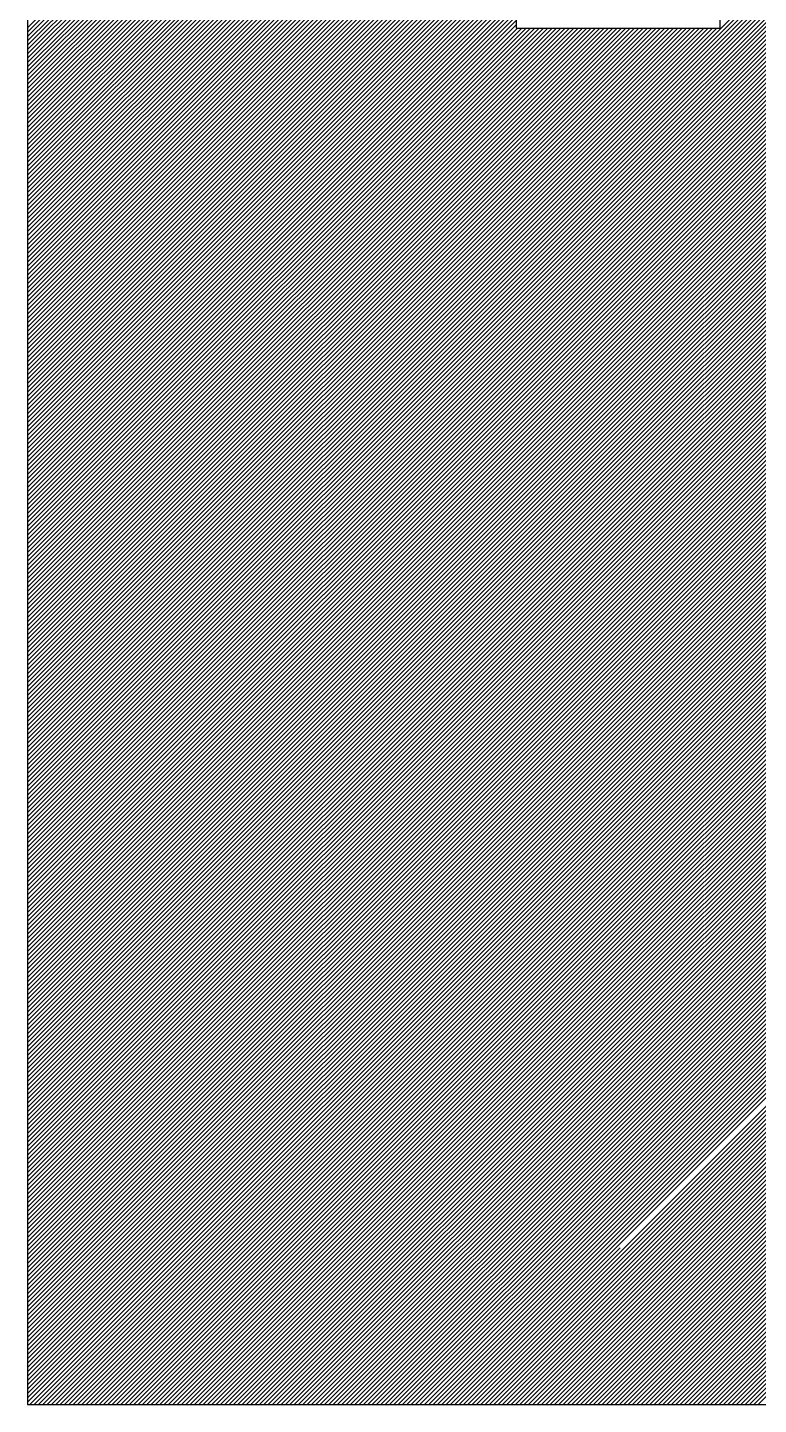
# Model space of a CAD drawing. Header units: inches. Extents: x -2548 to -2391, y 2200 to 2352.
# Drawn here: x -2464.099 to -2463.813, y 2340.097 to 2340.636 of the extents above; entities that cross this region are included whole.
import ezdxf

# ---------------------------------------------------------------- set-up
doc = ezdxf.new("R2010")
doc.units = ezdxf.units.IN
doc.header["$MEASUREMENT"] = 0
doc.layers.add('HAND', color=194, linetype='Continuous')

# ---------------------------------------------------------------- blocks, each defined once
blk = doc.blocks.new('*X368')
at = {"color": 0}
for p, q in [((93.2703, 45.8057), (94.0148, 46.5502)), ((93.2703, 45.8004), (94.0148, 46.5449)), ((93.2703, 45.7951), (94.0148, 46.5396)), ((93.2703, 45.7898), (94.0148, 46.5343)), ((93.2703, 45.7845), (94.0148, 46.529)), ((93.2703, 45.7792), (94.0148, 46.5237)), ((93.2703, 45.7739), (94.0148, 46.5184)), ((93.2703, 45.7686), (94.0148, 46.5131)), ((93.2703, 45.7633), (94.0148, 46.5078)), ((93.2703, 45.758), (94.0148, 46.5025)), ((93.2703, 45.7527), (94.0148, 46.4972)), ((93.2703, 45.7474), (94.0148, 46.4919)), ((93.2703, 45.7421), (94.0148, 46.4866)), ((93.2703, 45.7368), (94.0148, 46.4813)), ((93.2703, 45.7315), (94.0148, 46.476)), ((93.2703, 45.7262), (94.0148, 46.4707)), ((93.2703, 45.7209), (94.0148, 46.4654)), ((93.2703, 45.7156), (94.0148, 46.4601)), ((93.2703, 45.7103), (94.0148, 46.4548)), ((93.2703, 45.705), (94.0148, 46.4495)), ((93.2703, 45.6997), (94.0148, 46.4442)), ((93.2703, 45.6944), (94.0148, 46.4389)), ((93.2703, 45.6891), (94.0148, 46.4336)), ((93.2703, 45.6838), (94.0148, 46.4283)), ((93.2703, 45.6785), (94.0148, 46.423)), ((93.2703, 45.6732), (94.0148, 46.4176)), ((93.2703, 45.6679), (94.0148, 46.4123)), ((93.2703, 45.6626), (94.0148, 46.407)), ((93.2703, 45.6572), (94.0148, 46.4017)), ((93.2703, 45.6519), (94.0148, 46.3964)), ((93.2703, 45.6466), (94.0148, 46.3911)), ((93.2703, 45.6413), (94.0148, 46.3858)), ((93.2703, 45.636), (94.0148, 46.3805)), ((93.2703, 45.6307), (94.0148, 46.3752)), ((93.2703, 45.6254), (94.0148, 46.3699)), ((93.2703, 45.6201), (94.0148, 46.3646)), ((93.2703, 45.6148), (94.0148, 46.3593)), ((93.2703, 45.6095), (94.0148, 46.354)), ((93.2703, 45.6042), (94.0148, 46.3487)), ((93.2703, 45.5989), (94.0148, 46.3434)), ((93.2703, 45.5936), (94.0148, 46.3381)), ((93.2703, 45.5883), (94.0148, 46.3328)), ((93.2703, 45.583), (94.0148, 46.3275)), ((93.2703, 45.5777), (94.0148, 46.3222)), ((93.2703, 45.5724), (94.0148, 46.3169)), ((93.2703, 45.5671), (94.0148, 46.3116)), ((93.2703, 45.5618), (94.0148, 46.3063)), ((93.2703, 45.5565), (94.0148, 46.301)), ((93.2703, 45.5512), (94.0148, 46.2957)), ((93.2703, 45.5459), (94.0148, 46.2904)), ((93.2703, 45.5406), (94.0148, 46.2851)), ((93.2703, 45.5353), (94.0148, 46.2798)), ((93.2703, 45.53), (94.0148, 46.2745)), ((93.2703, 45.5247), (94.0148, 46.2692)), ((93.2703, 45.5194), (94.0148, 46.2639)), ((93.2703, 45.5141), (94.0148, 46.2585)), ((93.2703, 45.5088), (94.0148, 46.2532)), ((93.2703, 45.5035), (94.0148, 46.2479)), ((93.2703, 45.4981), (94.0148, 46.2426)), ((93.2703, 45.4928), (94.0148, 46.2373)), ((93.2703, 45.4875), (94.0148, 46.232)), ((93.2703, 45.4822), (94.0148, 46.2267)), ((93.2703, 45.4769), (94.0148, 46.2214)), ((93.2703, 45.4716), (94.0148, 46.2161)), ((93.2703, 45.4663), (94.0148, 46.2108)), ((93.2703, 45.461), (94.0148, 46.2055)), ((93.2703, 45.4557), (94.0148, 46.2002)), ((93.2703, 45.4504), (94.0148, 46.1949)), ((93.2703, 45.4451), (94.0148, 46.1896)), ((93.2703, 45.4398), (94.0148, 46.1843)), ((93.2703, 45.4345), (94.0148, 46.179)), ((93.2703, 45.4292), (94.0148, 46.1737)), ((93.2703, 45.4239), (94.0148, 46.1684)), ((93.2703, 45.4186), (94.0148, 46.1631)), ((93.2703, 45.4133), (94.0148, 46.1578)), ((93.2703, 45.408), (94.0148, 46.1525)), ((93.2703, 45.4027), (94.0148, 46.1472)), ((93.2703, 45.3974), (94.0148, 46.1419)), ((93.2703, 45.3921), (94.0148, 46.1366)), ((93.2703, 45.3868), (94.0148, 46.1313)), ((93.2703, 45.3815), (94.0148, 46.126)), ((93.2703, 45.3762), (94.0148, 46.1207)), ((93.2703, 45.3709), (94.0148, 46.1154)), ((93.2703, 45.3656), (94.0148, 46.1101)), ((93.2703, 45.3603), (94.0148, 46.1048)), ((93.2703, 45.355), (94.0148, 46.0994)), ((93.2703, 45.3497), (94.0148, 46.0941)), ((93.2703, 45.3444), (94.0148, 46.0888)), ((93.2703, 45.339), (94.0148, 46.0835)), ((93.2703, 45.3337), (94.0148, 46.0782)), ((93.2703, 45.3284), (94.0148, 46.0729)), ((93.2703, 45.3231), (94.0148, 46.0676)), ((93.2703, 45.3178), (94.0148, 46.0623)), ((93.2703, 45.3125), (94.0148, 46.057)), ((93.2703, 45.3072), (94.0148, 46.0517)), ((93.2703, 45.3019), (94.0148, 46.0464)), ((93.2703, 45.2966), (94.0148, 46.0411)), ((93.2703, 45.2913), (94.0148, 46.0358)), ((93.2703, 45.286), (94.0148, 46.0305)), ((93.2703, 45.2807), (94.0148, 46.0252)), ((93.2703, 45.2754), (94.0148, 46.0199)), ((93.2703, 45.2701), (94.0148, 46.0146)), ((93.2703, 45.2648), (94.0148, 46.0093)), ((93.2703, 45.2595), (94.0148, 46.004)), ((93.2703, 45.2542), (94.0148, 45.9987)), ((93.2703, 45.2489), (94.0148, 45.9934)), ((93.2703, 45.2436), (94.0148, 45.9881)), ((93.2703, 45.2383), (94.0148, 45.9828)), ((93.2703, 45.233), (94.0148, 45.9775)), ((93.2703, 45.2277), (94.0148, 45.9722)), ((93.2703, 45.2224), (94.0148, 45.9669)), ((93.2703, 45.2171), (94.0148, 45.9616)), ((93.2703, 45.2118), (94.0148, 45.9563)), ((93.2703, 45.2065), (94.0148, 45.951)), ((93.2703, 45.2012), (94.0148, 45.9457)), ((93.2703, 45.1959), (94.0148, 45.9403)), ((93.2703, 45.1906), (94.0148, 45.935)), ((93.2703, 45.1853), (94.0148, 45.9297)), ((93.2703, 45.9277), (93.272, 45.9294)), ((93.2703, 45.9224), (93.2773, 45.9294)), ((93.2703, 45.9171), (93.2826, 45.9294)), ((93.2703, 45.9118), (93.2879, 45.9294)), ((93.2703, 45.9065), (93.2932, 45.9294)), ((93.2703, 45.9012), (93.2985, 45.9294)), ((93.2703, 45.8959), (93.3038, 45.9294)), ((93.2703, 45.8906), (93.3091, 45.9294)), ((93.2703, 45.8853), (93.3144, 45.9294)), ((93.2703, 45.88), (93.3197, 45.9294)), ((93.2703, 45.8747), (93.325, 45.9294)), ((93.2703, 45.8694), (93.3303, 45.9294)), ((93.2703, 45.8641), (93.3356, 45.9294)), ((93.2703, 45.8588), (93.3409, 45.9294)), ((93.2703, 45.8535), (93.3462, 45.9294)), ((93.2703, 45.8482), (93.3515, 45.9294)), ((93.2703, 45.8429), (93.3568, 45.9294)), ((93.2703, 45.8376), (93.3621, 45.9294)), ((93.2703, 45.8323), (93.3674, 45.9294)), ((93.2703, 45.827), (93.3727, 45.9294)), ((93.2703, 45.8216), (93.378, 45.9294)), ((93.2703, 45.8163), (93.3833, 45.9294)), ((93.2703, 45.811), (93.3886, 45.9294)), ((93.2703, 45.18), (94.0148, 45.9244)), ((93.2703, 45.1746), (94.0148, 45.9191)), ((93.2703, 45.1693), (94.0148, 45.9138)), ((93.2703, 45.164), (94.0148, 45.9085)), ((93.2703, 45.1587), (94.0148, 45.9032)), ((93.2703, 45.1534), (94.0148, 45.8979)), ((93.2703, 45.1481), (94.0148, 45.8926)), ((93.2703, 45.1428), (94.0148, 45.8873)), ((93.2703, 45.1375), (94.0148, 45.882)), ((93.2703, 45.1322), (94.0148, 45.8767)), ((93.2703, 45.1269), (94.0148, 45.8714)), ((93.2703, 45.1216), (94.0148, 45.8661)), ((93.2703, 45.1163), (94.0148, 45.8608)), ((93.2703, 45.111), (94.0148, 45.8555)), ((93.2703, 45.1057), (94.0148, 45.8502)), ((93.2703, 45.1004), (94.0148, 45.8449)), ((93.2703, 45.0951), (94.0148, 45.8396)), ((93.2703, 45.0898), (94.0148, 45.8343)), ((93.2703, 45.0845), (94.0148, 45.829)), ((93.2703, 45.0792), (94.0148, 45.8237)), ((93.2703, 45.0739), (94.0148, 45.8184)), ((93.2703, 45.0686), (94.0148, 45.8131)), ((93.2703, 45.0633), (94.0148, 45.8078)), ((93.2703, 45.058), (94.0148, 45.8025)), ((93.2703, 45.0527), (94.0148, 45.7972)), ((93.2703, 45.0474), (94.0148, 45.7919)), ((93.2703, 45.0421), (94.0148, 45.7866)), ((93.2703, 45.0368), (94.0148, 45.7813)), ((93.2703, 45.0315), (94.0148, 45.7759)), ((93.2703, 45.0262), (94.0148, 45.7706)), ((93.2703, 45.0209), (94.0148, 45.7653)), ((93.2703, 45.0155), (94.0148, 45.76)), ((93.2703, 45.0102), (94.0148, 45.7547)), ((93.2703, 45.0049), (94.0148, 45.7494)), ((93.2703, 44.9996), (94.0148, 45.7441)), ((93.2703, 44.9943), (94.0148, 45.7388)), ((93.2703, 44.989), (94.0148, 45.7335)), ((93.2703, 44.9837), (94.0148, 45.7282)), ((93.2703, 44.9784), (94.0148, 45.7229)), ((93.2703, 44.9731), (94.0148, 45.7176)), ((93.2703, 44.9678), (94.0148, 45.7123)), ((93.2703, 44.9625), (94.0148, 45.707)), ((93.2703, 44.9572), (94.0148, 45.7017)), ((93.2703, 44.9519), (94.0148, 45.6964)), ((93.2703, 44.9466), (94.0148, 45.6911)), ((93.2703, 44.9413), (94.0148, 45.6858)), ((93.2703, 44.936), (94.0148, 45.6805)), ((93.2703, 44.9307), (94.0148, 45.6752)), ((93.2703, 44.9254), (94.0148, 45.6699)), ((93.2703, 44.9201), (94.0148, 45.6646)), ((93.2703, 44.9148), (94.0148, 45.6593)), ((93.2703, 44.9095), (94.0148, 45.654)), ((93.2703, 44.9042), (94.0148, 45.6487)), ((93.2703, 44.8989), (94.0148, 45.6434)), ((93.2703, 44.8936), (94.0148, 45.6381)), ((93.2703, 44.8883), (94.0148, 45.6328)), ((93.2703, 44.883), (94.0148, 45.6275)), ((93.2703, 44.8777), (94.0148, 45.6222)), ((93.2703, 44.8724), (94.0148, 45.6168)), ((93.2703, 44.8671), (94.0148, 45.6115)), ((93.2703, 44.8618), (94.0148, 45.6062)), ((93.2703, 44.8564), (94.0148, 45.6009)), ((93.2703, 44.8511), (94.0148, 45.5956)), ((93.2703, 44.8458), (94.0148, 45.5903)), ((93.2703, 44.8405), (94.0148, 45.585)), ((93.2703, 44.8352), (94.0148, 45.5797)), ((93.2703, 44.8299), (94.0148, 45.5744)), ((93.2703, 44.8246), (94.0148, 45.5691)), ((93.2703, 44.8193), (94.0148, 45.5638)), ((93.2703, 44.814), (94.0148, 45.5585)), ((93.2703, 44.8087), (94.0148, 45.5532)), ((93.2703, 44.8034), (94.0148, 45.5479)), ((93.2703, 44.7981), (94.0148, 45.5426)), ((93.2703, 44.7928), (94.0148, 45.5373)), ((93.2703, 44.7875), (94.0148, 45.532)), ((93.2703, 44.7822), (94.0148, 45.5267)), ((93.2703, 44.7769), (94.0148, 45.5214)), ((93.2703, 44.7716), (94.0148, 45.5161)), ((93.2703, 44.7663), (94.0148, 45.5108)), ((93.2703, 44.761), (94.0148, 45.5055)), ((93.2703, 44.7557), (94.0148, 45.5002)), ((93.2703, 44.7504), (94.0148, 45.4949)), ((93.2703, 44.7451), (94.0148, 45.4896)), ((93.2703, 44.7398), (94.0148, 45.4843)), ((93.2703, 44.7345), (94.0148, 45.479)), ((93.2703, 44.7292), (94.0148, 45.4737)), ((93.2703, 44.7239), (94.0148, 45.4684)), ((93.2703, 44.7186), (94.0148, 45.4631)), ((93.2703, 44.7133), (94.0148, 45.4577)), ((93.2703, 44.708), (94.0148, 45.4524)), ((93.2703, 44.7027), (94.0148, 45.4471)), ((93.2703, 44.6973), (94.0148, 45.4418)), ((93.2703, 44.692), (94.0148, 45.4365)), ((93.2703, 44.6867), (94.0148, 45.4312)), ((93.2703, 44.6814), (94.0148, 45.4259)), ((93.2703, 44.6761), (94.0148, 45.4206)), ((93.2703, 44.6708), (94.0148, 45.4153)), ((93.2703, 44.6655), (94.0148, 45.41)), ((93.2703, 44.6602), (94.0148, 45.4047)), ((93.2703, 44.6549), (94.0148, 45.3994)), ((93.2703, 44.6496), (94.0148, 45.3941)), ((93.2703, 44.6443), (94.0148, 45.3888)), ((93.2703, 44.639), (94.0148, 45.3835)), ((93.2703, 44.6337), (94.0148, 45.3782)), ((93.2703, 44.6284), (94.0148, 45.3729)), ((93.2703, 44.6231), (94.0148, 45.3676)), ((93.2703, 44.6178), (94.0148, 45.3623)), ((93.2703, 44.6125), (94.0148, 45.357)), ((93.2703, 44.6072), (94.0148, 45.3517)), ((93.2703, 44.6019), (94.0148, 45.3464)), ((93.2703, 44.5966), (94.0148, 45.3411)), ((93.2703, 44.5913), (94.0148, 45.3358)), ((93.2703, 44.586), (94.0148, 45.3305)), ((93.2703, 44.5807), (94.0148, 45.3252)), ((93.2703, 44.5754), (94.0148, 45.3199)), ((93.2703, 44.5701), (94.0148, 45.3146)), ((93.2703, 44.5648), (94.0148, 45.3093)), ((93.2703, 44.5595), (94.0148, 45.304)), ((93.2703, 44.5542), (94.0148, 45.2987)), ((93.2703, 44.5489), (94.0148, 45.2933)), ((93.2703, 44.5436), (94.0148, 45.288)), ((93.2703, 44.5383), (94.0148, 45.2827)), ((93.2703, 44.5329), (94.0148, 45.2774)), ((93.2703, 44.5276), (94.0148, 45.2721)), ((93.2703, 44.5223), (94.0148, 45.2668)), ((93.2703, 44.517), (94.0148, 45.2615)), ((93.2703, 44.5117), (94.0148, 45.2562)), ((93.2703, 44.5064), (94.0148, 45.2509)), ((93.2703, 44.5011), (94.0148, 45.2456)), ((93.2703, 44.4958), (94.0148, 45.2403)), ((93.2703, 44.4905), (94.0148, 45.235)), ((93.2703, 44.4852), (94.0148, 45.2297)), ((93.2703, 44.4799), (94.0148, 45.2244)), ((93.2703, 44.4746), (94.0148, 45.2191)), ((93.2703, 44.4693), (94.0148, 45.2138)), ((93.2703, 44.464), (94.0148, 45.2085)), ((93.2703, 44.4587), (94.0148, 45.2032)), ((93.2703, 44.4534), (94.0148, 45.1979)), ((93.2703, 44.4481), (94.0148, 45.1926)), ((93.2703, 44.4428), (94.0148, 45.1873)), ((93.2703, 44.4322), (94.0205, 45.1824)), ((93.2703, 44.4269), (94.0258, 45.1824)), ((93.2703, 44.4216), (94.0311, 45.1824)), ((93.2703, 44.4163), (94.0364, 45.1824)), ((93.2703, 44.411), (94.0417, 45.1824)), ((93.2703, 44.4057), (94.047, 45.1824)), ((93.2703, 44.4004), (94.0523, 45.1824)), ((93.2703, 44.3951), (94.0576, 45.1824)), ((93.2703, 44.3898), (94.0629, 45.1824)), ((93.2703, 44.3845), (94.0682, 45.1824)), ((93.2703, 44.3792), (94.0735, 45.1824)), ((93.2703, 44.3738), (94.0788, 45.1824)), ((93.2703, 44.3685), (94.0841, 45.1824)), ((93.2703, 44.3632), (94.0894, 45.1824)), ((93.2703, 44.3579), (94.0947, 45.1824)), ((93.2703, 44.3526), (94.1, 45.1824)), ((93.2703, 44.3473), (94.1053, 45.1824)), ((93.2703, 44.342), (94.1106, 45.1824)), ((93.2703, 44.3367), (94.1159, 45.1824)), ((93.2703, 44.3314), (94.1206, 45.1817)), ((93.2703, 44.3261), (94.1206, 45.1764)), ((93.2703, 44.3208), (94.1206, 45.1711)), ((93.2703, 44.3155), (94.1206, 45.1658)), ((93.2703, 44.3102), (94.1206, 45.1605)), ((93.2703, 44.3049), (94.1206, 45.1552)), ((93.2703, 44.2996), (94.1206, 45.1499)), ((93.2703, 44.2943), (94.1206, 45.1446)), ((93.2703, 44.289), (94.1206, 45.1393)), ((93.2703, 44.2837), (94.1206, 45.134)), ((93.2703, 44.2784), (94.1206, 45.1287)), ((93.2703, 44.2731), (94.1206, 45.1234)), ((93.2703, 44.2678), (94.1206, 45.1181)), ((93.2703, 44.2625), (94.1206, 45.1128)), ((93.2703, 44.2572), (94.1206, 45.1075)), ((93.2703, 44.2519), (94.1206, 45.1022)), ((93.2703, 44.2466), (94.1206, 45.0969)), ((93.2749, 44.2459), (94.1206, 45.0916)), ((93.2802, 44.2459), (94.1206, 45.0863)), ((93.2855, 44.2459), (94.1206, 45.081)), ((93.2908, 44.2459), (94.1206, 45.0757)), ((93.2961, 44.2459), (94.1206, 45.0704)), ((93.3014, 44.2459), (94.1206, 45.0651)), ((93.3067, 44.2459), (94.1206, 45.0597)), ((93.312, 44.2459), (94.1206, 45.0544)), ((93.3173, 44.2459), (94.1206, 45.0491)), ((93.3226, 44.2459), (94.1206, 45.0438)), ((93.3279, 44.2459), (94.1206, 45.0385)), ((93.3332, 44.2459), (94.1206, 45.0332)), ((93.3385, 44.2459), (94.1206, 45.0279)), ((93.3438, 44.2459), (94.1206, 45.0226)), ((93.3492, 44.2459), (94.1206, 45.0173)), ((93.3545, 44.2459), (94.1206, 45.012)), ((93.3598, 44.2459), (94.1206, 45.0067)), ((93.3651, 44.2459), (94.1206, 45.0014)), ((93.3704, 44.2459), (94.1206, 44.9961)), ((93.3757, 44.2459), (94.1206, 44.9908)), ((93.381, 44.2459), (94.1206, 44.9855)), ((93.3863, 44.2459), (94.1206, 44.9802)), ((93.3916, 44.2459), (94.1206, 44.9749)), ((93.3969, 44.2459), (94.1206, 44.9696)), ((93.4022, 44.2459), (94.1206, 44.9643)), ((93.4075, 44.2459), (94.1206, 44.959)), ((93.4128, 44.2459), (94.1206, 44.9537)), ((93.4181, 44.2459), (94.1206, 44.9484)), ((93.4234, 44.2459), (94.1206, 44.9431)), ((93.4287, 44.2459), (94.1206, 44.9378)), ((93.434, 44.2459), (94.1206, 44.9325)), ((93.4393, 44.2459), (94.1206, 44.9272))]:
    blk.add_line(p, q, dxfattribs=at)
blk = doc.blocks.new('*X365')
at = {"color": 0}
for p, q in [((92.5456, 45.9296), (93.1432, 46.5272)), ((92.5456, 45.9243), (93.1432, 46.5219)), ((92.5456, 45.919), (93.1432, 46.5166)), ((92.5456, 45.9137), (93.1432, 46.5113)), ((92.5456, 45.9084), (93.1432, 46.506)), ((92.5456, 45.9031), (93.1432, 46.5007)), ((92.5456, 45.8978), (93.1432, 46.4954)), ((92.5456, 45.8925), (93.1432, 46.4901)), ((92.5456, 45.8872), (93.1432, 46.4848)), ((92.5456, 45.8819), (93.1432, 46.4795)), ((92.5456, 45.8766), (93.1432, 46.4742)), ((92.5456, 45.8713), (93.1432, 46.4689)), ((92.5456, 45.866), (93.1432, 46.4636)), ((92.5456, 45.8607), (93.1432, 46.4583)), ((92.5456, 45.8554), (93.1432, 46.453)), ((92.5456, 45.8501), (93.1432, 46.4477)), ((92.5456, 45.8448), (93.1432, 46.4424)), ((92.5456, 45.8395), (93.1432, 46.4371)), ((92.5456, 45.8342), (93.1432, 46.4318)), ((92.5456, 45.8288), (93.1432, 46.4265)), ((92.5456, 45.8235), (93.1432, 46.4212)), ((92.5456, 45.8182), (93.1432, 46.4159)), ((92.5456, 45.8129), (93.1432, 46.4106)), ((92.5456, 45.8076), (93.1432, 46.4053)), ((92.5456, 45.8023), (93.1432, 46.4)), ((92.5456, 45.797), (93.1432, 46.3946)), ((92.5456, 45.7917), (93.1432, 46.3893)), ((92.5456, 45.7864), (93.1432, 46.384)), ((92.5456, 45.7811), (93.1432, 46.3787)), ((92.5456, 45.7758), (93.1432, 46.3734)), ((92.5456, 45.7705), (93.1432, 46.3681)), ((92.5456, 45.7652), (93.1432, 46.3628)), ((92.5456, 45.7599), (93.1432, 46.3575)), ((92.5456, 45.7546), (93.1432, 46.3522)), ((92.5456, 45.7493), (93.1432, 46.3469)), ((92.5456, 45.744), (93.1432, 46.3416)), ((92.5456, 45.7387), (93.1432, 46.3363)), ((92.5456, 45.7334), (93.1432, 46.331)), ((92.5456, 45.7281), (93.1432, 46.3257)), ((92.5456, 45.7228), (93.1432, 46.3204)), ((92.5456, 45.7175), (93.1432, 46.3151)), ((92.5456, 45.7122), (93.1432, 46.3098)), ((92.5456, 45.7069), (93.1432, 46.3045)), ((92.5456, 45.7016), (93.1432, 46.2992)), ((92.5456, 45.6963), (93.1432, 46.2939)), ((92.5456, 45.691), (93.1432, 46.2886)), ((92.5456, 45.6857), (93.1432, 46.2833)), ((92.5456, 45.6804), (93.1432, 46.278)), ((92.5456, 45.6751), (93.1432, 46.2727)), ((92.5456, 45.6697), (93.1432, 46.2674)), ((92.5456, 45.6644), (93.1432, 46.2621)), ((92.5456, 45.6591), (93.1432, 46.2568)), ((92.5456, 45.6538), (93.1432, 46.2515)), ((92.5456, 45.6485), (93.1432, 46.2462)), ((92.5456, 45.6432), (93.1432, 46.2409)), ((92.5456, 45.6379), (93.1432, 46.2355)), ((92.5456, 45.6326), (93.1432, 46.2302)), ((92.5456, 45.6273), (93.1432, 46.2249)), ((92.5456, 45.622), (93.1432, 46.2196)), ((92.5456, 45.6167), (93.1432, 46.2143)), ((92.5456, 45.6114), (93.1432, 46.209)), ((92.5456, 45.6061), (93.1432, 46.2037)), ((92.5456, 45.6008), (93.1432, 46.1984)), ((92.5456, 45.5955), (93.1432, 46.1931)), ((92.5456, 45.5902), (93.1432, 46.1878)), ((92.5456, 45.5849), (93.1432, 46.1825)), ((92.5456, 45.5796), (93.1432, 46.1772)), ((92.5456, 45.5743), (93.1432, 46.1719)), ((92.5456, 45.569), (93.1432, 46.1666)), ((92.5456, 45.5637), (93.1432, 46.1613)), ((92.5456, 45.5584), (93.1432, 46.156)), ((92.5456, 45.5531), (93.1432, 46.1507)), ((92.5456, 45.5478), (93.1432, 46.1454)), ((92.5456, 45.5425), (93.1432, 46.1401)), ((92.5456, 45.5372), (93.1432, 46.1348)), ((92.5456, 45.5319), (93.1432, 46.1295)), ((92.5456, 45.5266), (93.1432, 46.1242)), ((92.5456, 45.5213), (93.1432, 46.1189)), ((92.5456, 45.516), (93.1432, 46.1136)), ((92.5456, 45.5106), (93.1432, 46.1083)), ((92.5456, 45.5053), (93.1432, 46.103)), ((92.5456, 45.5), (93.1432, 46.0977)), ((92.5456, 45.4947), (93.1432, 46.0924)), ((92.5456, 45.4894), (93.1432, 46.0871)), ((92.5456, 45.4841), (93.1432, 46.0818)), ((92.5456, 45.4788), (93.1432, 46.0764)), ((92.5456, 45.4735), (93.1432, 46.0711)), ((92.5456, 45.4682), (93.1432, 46.0658)), ((92.5456, 45.4629), (93.1432, 46.0605)), ((92.5456, 45.4576), (93.1432, 46.0552)), ((92.5456, 45.4523), (93.1432, 46.0499)), ((92.5456, 45.447), (93.1432, 46.0446)), ((92.5456, 45.4417), (93.1432, 46.0393)), ((92.5456, 45.4364), (93.1432, 46.034)), ((92.5456, 45.4311), (93.1432, 46.0287)), ((92.5456, 45.4258), (93.1432, 46.0234)), ((92.5456, 45.4205), (93.1432, 46.0181)), ((92.5456, 45.4152), (93.1432, 46.0128)), ((92.5456, 45.4099), (93.1432, 46.0075)), ((92.5456, 45.4046), (93.1432, 46.0022)), ((92.5456, 45.3993), (93.1432, 45.9969)), ((92.5456, 45.394), (93.1432, 45.9916)), ((92.5456, 45.3887), (93.1432, 45.9863)), ((92.5456, 45.3834), (93.1432, 45.981)), ((92.5456, 45.3781), (93.1432, 45.9757)), ((92.5456, 45.3728), (93.1432, 45.9704)), ((92.5456, 45.3675), (93.1432, 45.9651)), ((92.5456, 45.3622), (93.1432, 45.9598)), ((92.5456, 45.3569), (93.1432, 45.9545)), ((92.5456, 45.3516), (93.1432, 45.9492)), ((92.5456, 45.3462), (93.1432, 45.9439)), ((92.5456, 45.3409), (93.1432, 45.9386)), ((92.5456, 45.3356), (93.1432, 45.9333)), ((92.5456, 45.3303), (93.1447, 45.9294)), ((92.5456, 45.325), (93.15, 45.9294)), ((92.5456, 45.3197), (93.1553, 45.9294)), ((92.5456, 45.3144), (93.1606, 45.9294)), ((92.5456, 45.3091), (93.1659, 45.9294)), ((92.5456, 45.3038), (93.1712, 45.9294)), ((92.5456, 45.2985), (93.1765, 45.9294)), ((92.5456, 45.2932), (93.1818, 45.9294)), ((92.5456, 45.2879), (93.1871, 45.9294)), ((92.5456, 45.2826), (93.1924, 45.9294)), ((92.5456, 45.2773), (93.1977, 45.9294)), ((92.5456, 45.272), (93.203, 45.9294)), ((92.5456, 45.2667), (93.2083, 45.9294)), ((92.5456, 45.2614), (93.2136, 45.9294)), ((92.5456, 45.2561), (93.2189, 45.9294)), ((92.5456, 45.2508), (93.2242, 45.9294)), ((92.5456, 45.2455), (93.2295, 45.9294)), ((92.5456, 45.2402), (93.2348, 45.9294)), ((92.5456, 45.2349), (93.2401, 45.9294)), ((92.5456, 45.2296), (93.2454, 45.9294)), ((92.5456, 45.2243), (93.2508, 45.9294)), ((92.5456, 45.219), (93.2561, 45.9294)), ((92.5456, 45.2137), (93.2614, 45.9294)), ((92.5456, 45.2084), (93.2667, 45.9294)), ((92.5456, 45.2031), (93.2703, 45.9277)), ((92.5456, 45.1978), (93.2703, 45.9224)), ((92.5456, 45.1925), (93.2703, 45.9171)), ((92.5456, 45.1871), (93.2703, 45.9118)), ((92.5456, 45.1818), (93.2703, 45.9065)), ((92.5456, 45.1765), (93.2703, 45.9012)), ((92.5456, 45.1712), (93.2703, 45.8959)), ((92.5456, 45.1659), (93.2703, 45.8906)), ((92.5456, 45.1606), (93.2703, 45.8853)), ((92.5456, 45.1553), (93.2703, 45.88)), ((92.5456, 45.15), (93.2703, 45.8747)), ((92.5456, 45.1447), (93.2703, 45.8694)), ((92.5456, 45.1394), (93.2703, 45.8641)), ((92.5456, 45.1341), (93.2703, 45.8588)), ((92.5456, 45.1288), (93.2703, 45.8535)), ((92.5456, 45.1235), (93.2703, 45.8482)), ((92.5456, 45.1182), (93.2703, 45.8429)), ((92.5456, 45.1129), (93.2703, 45.8376)), ((92.5456, 45.1076), (93.2703, 45.8323)), ((92.5456, 45.1023), (93.2703, 45.827)), ((92.5456, 45.097), (93.2703, 45.8216)), ((92.5456, 45.0917), (93.2703, 45.8163)), ((92.5456, 45.0864), (93.2703, 45.811)), ((92.5456, 45.0811), (93.2703, 45.8057)), ((92.5456, 45.0758), (93.2703, 45.8004)), ((92.5456, 45.0705), (93.2703, 45.7951)), ((92.5456, 45.0652), (93.2703, 45.7898)), ((92.5456, 45.0599), (93.2703, 45.7845)), ((92.5456, 45.0546), (93.2703, 45.7792)), ((92.5456, 45.0493), (93.2703, 45.7739)), ((92.5456, 45.044), (93.2703, 45.7686)), ((92.5456, 45.0387), (93.2703, 45.7633)), ((92.5456, 45.0334), (93.2703, 45.758)), ((92.5456, 45.028), (93.2703, 45.7527)), ((92.5456, 45.0227), (93.2703, 45.7474)), ((92.5456, 45.0174), (93.2703, 45.7421)), ((92.5456, 45.0121), (93.2703, 45.7368)), ((92.5456, 45.0068), (93.2703, 45.7315)), ((92.5456, 45.0015), (93.2703, 45.7262)), ((92.5456, 44.9962), (93.2703, 45.7209)), ((92.5456, 44.9909), (93.2703, 45.7156)), ((92.5456, 44.9856), (93.2703, 45.7103)), ((92.5456, 44.9803), (93.2703, 45.705)), ((92.5456, 44.975), (93.2703, 45.6997)), ((92.5456, 44.9697), (93.2703, 45.6944)), ((92.5456, 44.9644), (93.2703, 45.6891)), ((92.5456, 44.9591), (93.2703, 45.6838)), ((92.5456, 44.9538), (93.2703, 45.6785)), ((92.5456, 44.9485), (93.2703, 45.6732)), ((92.5456, 44.9432), (93.2703, 45.6679)), ((92.5456, 44.9379), (93.2703, 45.6626)), ((92.5456, 44.9326), (93.2703, 45.6572)), ((92.5456, 44.9273), (93.2703, 45.6519)), ((92.5456, 44.922), (93.2703, 45.6466)), ((92.5456, 44.9167), (93.2703, 45.6413)), ((92.5456, 44.9114), (93.2703, 45.636)), ((92.5456, 44.9061), (93.2703, 45.6307)), ((92.5456, 44.9008), (93.2703, 45.6254)), ((92.5456, 44.8955), (93.2703, 45.6201)), ((92.5456, 44.8902), (93.2703, 45.6148)), ((92.5456, 44.8849), (93.2703, 45.6095)), ((92.5456, 44.8796), (93.2703, 45.6042)), ((92.5456, 44.8743), (93.2703, 45.5989)), ((92.5456, 44.869), (93.2703, 45.5936)), ((92.5456, 44.8636), (93.2703, 45.5883)), ((92.5456, 44.8583), (93.2703, 45.583)), ((92.5456, 44.853), (93.2703, 45.5777)), ((92.5456, 44.8477), (93.2703, 45.5724)), ((92.5456, 44.8424), (93.2703, 45.5671)), ((92.5456, 44.8371), (93.2703, 45.5618)), ((92.5456, 44.8318), (93.2703, 45.5565)), ((92.5456, 44.8265), (93.2703, 45.5512)), ((92.5456, 44.8212), (93.2703, 45.5459)), ((92.5456, 44.8159), (93.2703, 45.5406)), ((92.5456, 44.8106), (93.2703, 45.5353)), ((92.5456, 44.8053), (93.2703, 45.53)), ((92.5456, 44.8), (93.2703, 45.5247)), ((92.5456, 44.7947), (93.2703, 45.5194)), ((92.5456, 44.7894), (93.2703, 45.5141)), ((92.5456, 44.7841), (93.2703, 45.5088)), ((92.5456, 44.7788), (93.2703, 45.5035)), ((92.5456, 44.7735), (93.2703, 45.4981)), ((92.5456, 44.7682), (93.2703, 45.4928)), ((92.5456, 44.7629), (93.2703, 45.4875)), ((92.5456, 44.7576), (93.2703, 45.4822)), ((92.5456, 44.7523), (93.2703, 45.4769)), ((92.5456, 44.747), (93.2703, 45.4716)), ((92.5456, 44.7417), (93.2703, 45.4663)), ((92.5456, 44.7364), (93.2703, 45.461)), ((92.5456, 44.7311), (93.2703, 45.4557)), ((92.5456, 44.7258), (93.2703, 45.4504)), ((92.5456, 44.7205), (93.2703, 45.4451)), ((92.5456, 44.7152), (93.2703, 45.4398)), ((92.5456, 44.7099), (93.2703, 45.4345)), ((92.5456, 44.7045), (93.2703, 45.4292)), ((92.5456, 44.6992), (93.2703, 45.4239)), ((92.5456, 44.6939), (93.2703, 45.4186)), ((92.5456, 44.6886), (93.2703, 45.4133)), ((92.5456, 44.6833), (93.2703, 45.408)), ((92.5456, 44.678), (93.2703, 45.4027)), ((92.5456, 44.6727), (93.2703, 45.3974)), ((92.5456, 44.6674), (93.2703, 45.3921)), ((92.5456, 44.6621), (93.2703, 45.3868)), ((92.5456, 44.6568), (93.2703, 45.3815)), ((92.5456, 44.6515), (93.2703, 45.3762)), ((92.5456, 44.6462), (93.2703, 45.3709)), ((92.5456, 44.6409), (93.2703, 45.3656)), ((92.5456, 44.6356), (93.2703, 45.3603)), ((92.5456, 44.6303), (93.2703, 45.355)), ((92.5456, 44.625), (93.2703, 45.3497)), ((92.5456, 44.6197), (93.2703, 45.3444)), ((92.5456, 44.6144), (93.2703, 45.339)), ((92.5456, 44.6091), (93.2703, 45.3337)), ((92.5456, 44.6038), (93.2703, 45.3284)), ((92.5456, 44.5985), (93.2703, 45.3231)), ((92.5456, 44.5932), (93.2703, 45.3178)), ((92.5456, 44.5879), (93.2703, 45.3125)), ((92.5456, 44.5826), (93.2703, 45.3072)), ((92.5456, 44.5773), (93.2703, 45.3019)), ((92.5456, 44.572), (93.2703, 45.2966)), ((92.5456, 44.5667), (93.2703, 45.2913)), ((92.5456, 44.5614), (93.2703, 45.286)), ((92.5456, 44.5561), (93.2703, 45.2807)), ((92.5456, 44.5508), (93.2703, 45.2754)), ((92.5456, 44.5454), (93.2703, 45.2701)), ((92.5456, 44.5401), (93.2703, 45.2648)), ((92.5456, 44.5348), (93.2703, 45.2595)), ((92.5456, 44.5295), (93.2703, 45.2542)), ((92.5456, 44.5242), (93.2703, 45.2489)), ((92.5456, 44.5189), (93.2703, 45.2436)), ((92.5456, 44.5136), (93.2703, 45.2383)), ((92.5456, 44.5083), (93.2703, 45.233)), ((92.5456, 44.503), (93.2703, 45.2277)), ((92.5456, 44.4977), (93.2703, 45.2224)), ((92.5456, 44.4924), (93.2703, 45.2171)), ((92.5456, 44.4871), (93.2703, 45.2118)), ((92.5456, 44.4818), (93.2703, 45.2065)), ((92.5456, 44.4765), (93.2703, 45.2012)), ((92.5456, 44.4712), (93.2703, 45.1959)), ((92.5456, 44.4659), (93.2703, 45.1906)), ((92.5456, 44.4606), (93.2703, 45.1853)), ((92.5456, 44.4553), (93.2703, 45.18)), ((92.5456, 44.45), (93.2703, 45.1746)), ((92.5456, 44.4447), (93.2703, 45.1693)), ((92.5456, 44.4394), (93.2703, 45.164)), ((92.5456, 44.4341), (93.2703, 45.1587)), ((92.5456, 44.4288), (93.2703, 45.1534)), ((92.5456, 44.4235), (93.2703, 45.1481)), ((92.5456, 44.4182), (93.2703, 45.1428)), ((92.5456, 44.4129), (93.2703, 45.1375)), ((92.5456, 44.4076), (93.2703, 45.1322)), ((92.5456, 44.4023), (93.2703, 45.1269)), ((92.5456, 44.397), (93.2703, 45.1216)), ((92.5456, 44.3917), (93.2703, 45.1163)), ((92.5456, 44.3864), (93.2703, 45.111)), ((92.5456, 44.381), (93.2703, 45.1057)), ((92.5456, 44.3757), (93.2703, 45.1004)), ((92.5456, 44.3704), (93.2703, 45.0951)), ((92.5456, 44.3651), (93.2703, 45.0898)), ((92.5456, 44.3598), (93.2703, 45.0845)), ((92.5456, 44.3545), (93.2703, 45.0792)), ((92.5456, 44.3492), (93.2703, 45.0739)), ((92.5456, 44.3439), (93.2703, 45.0686)), ((92.5456, 44.3386), (93.2703, 45.0633)), ((92.5456, 44.3333), (93.2703, 45.058)), ((92.5456, 44.328), (93.2703, 45.0527)), ((92.5456, 44.3227), (93.2703, 45.0474)), ((92.5456, 44.3174), (93.2703, 45.0421)), ((92.5456, 44.3121), (93.2703, 45.0368)), ((92.5456, 44.3068), (93.2703, 45.0315)), ((92.5456, 44.3015), (93.2703, 45.0262)), ((92.5456, 44.2962), (93.2703, 45.0209)), ((92.5456, 44.2909), (93.2703, 45.0155)), ((92.5456, 44.2856), (93.2703, 45.0102)), ((92.5456, 44.2803), (93.2703, 45.0049)), ((92.5456, 44.275), (93.2703, 44.9996)), ((92.5456, 44.2697), (93.2703, 44.9943)), ((92.5456, 44.2644), (93.2703, 44.989)), ((92.5456, 44.2591), (93.2703, 44.9837)), ((92.5456, 44.2538), (93.2703, 44.9784)), ((92.5456, 44.2485), (93.2703, 44.9731)), ((92.5484, 44.2459), (93.2703, 44.9678)), ((92.5537, 44.2459), (93.2703, 44.9625)), ((92.559, 44.2459), (93.2703, 44.9572)), ((92.5643, 44.2459), (93.2703, 44.9519)), ((92.5696, 44.2459), (93.2703, 44.9466)), ((92.5749, 44.2459), (93.2703, 44.9413)), ((92.5802, 44.2459), (93.2703, 44.936)), ((92.5855, 44.2459), (93.2703, 44.9307)), ((92.5908, 44.2459), (93.2703, 44.9254)), ((92.5961, 44.2459), (93.2703, 44.9201)), ((92.6014, 44.2459), (93.2703, 44.9148)), ((92.6067, 44.2459), (93.2703, 44.9095)), ((92.612, 44.2459), (93.2703, 44.9042)), ((92.6173, 44.2459), (93.2703, 44.8989)), ((92.6226, 44.2459), (93.2703, 44.8936)), ((92.6279, 44.2459), (93.2703, 44.8883)), ((92.6332, 44.2459), (93.2703, 44.883)), ((92.6385, 44.2459), (93.2703, 44.8777)), ((92.6438, 44.2459), (93.2703, 44.8724)), ((92.6491, 44.2459), (93.2703, 44.8671)), ((92.6544, 44.2459), (93.2703, 44.8618)), ((92.6597, 44.2459), (93.2703, 44.8564)), ((92.665, 44.2459), (93.2703, 44.8511)), ((92.6703, 44.2459), (93.2703, 44.8458)), ((92.6756, 44.2459), (93.2703, 44.8405)), ((92.6809, 44.2459), (93.2703, 44.8352)), ((92.6862, 44.2459), (93.2703, 44.8299)), ((92.6915, 44.2459), (93.2703, 44.8246)), ((92.6968, 44.2459), (93.2703, 44.8193)), ((92.7021, 44.2459), (93.2703, 44.814)), ((92.7075, 44.2459), (93.2703, 44.8087)), ((92.7128, 44.2459), (93.2703, 44.8034)), ((92.7181, 44.2459), (93.2703, 44.7981)), ((92.7234, 44.2459), (93.2703, 44.7928)), ((92.7287, 44.2459), (93.2703, 44.7875)), ((92.734, 44.2459), (93.2703, 44.7822)), ((92.7393, 44.2459), (93.2703, 44.7769)), ((92.7446, 44.2459), (93.2703, 44.7716)), ((92.7499, 44.2459), (93.2703, 44.7663)), ((92.7552, 44.2459), (93.2703, 44.761)), ((92.7605, 44.2459), (93.2703, 44.7557)), ((92.7658, 44.2459), (93.2703, 44.7504)), ((92.7711, 44.2459), (93.2703, 44.7451)), ((92.7764, 44.2459), (93.2703, 44.7398)), ((92.7817, 44.2459), (93.2703, 44.7345)), ((92.787, 44.2459), (93.2703, 44.7292)), ((92.7923, 44.2459), (93.2703, 44.7239)), ((92.7976, 44.2459), (93.2703, 44.7186)), ((92.8029, 44.2459), (93.2703, 44.7133)), ((92.8082, 44.2459), (93.2703, 44.708)), ((92.8135, 44.2459), (93.2703, 44.7027)), ((92.8188, 44.2459), (93.2703, 44.6973)), ((92.8241, 44.2459), (93.2703, 44.692)), ((92.8294, 44.2459), (93.2703, 44.6867)), ((92.8347, 44.2459), (93.2703, 44.6814)), ((92.84, 44.2459), (93.2703, 44.6761)), ((92.8453, 44.2459), (93.2703, 44.6708)), ((92.8506, 44.2459), (93.2703, 44.6655)), ((92.8559, 44.2459), (93.2703, 44.6602)), ((92.8612, 44.2459), (93.2703, 44.6549)), ((92.8666, 44.2459), (93.2703, 44.6496)), ((92.8719, 44.2459), (93.2703, 44.6443)), ((92.8772, 44.2459), (93.2703, 44.639)), ((92.8825, 44.2459), (93.2703, 44.6337)), ((92.8878, 44.2459), (93.2703, 44.6284)), ((92.8931, 44.2459), (93.2703, 44.6231)), ((92.8984, 44.2459), (93.2703, 44.6178)), ((92.9037, 44.2459), (93.2703, 44.6125)), ((92.909, 44.2459), (93.2703, 44.6072)), ((92.9143, 44.2459), (93.2703, 44.6019)), ((92.9196, 44.2459), (93.2703, 44.5966)), ((92.9249, 44.2459), (93.2703, 44.5913)), ((92.9302, 44.2459), (93.2703, 44.586)), ((92.9355, 44.2459), (93.2703, 44.5807)), ((92.9408, 44.2459), (93.2703, 44.5754)), ((92.9461, 44.2459), (93.2703, 44.5701)), ((92.9514, 44.2459), (93.2703, 44.5648)), ((92.9567, 44.2459), (93.2703, 44.5595)), ((92.962, 44.2459), (93.2703, 44.5542)), ((92.9673, 44.2459), (93.2703, 44.5489)), ((92.9726, 44.2459), (93.2703, 44.5436)), ((92.9779, 44.2459), (93.2703, 44.5383)), ((92.9832, 44.2459), (93.2703, 44.5329)), ((92.9885, 44.2459), (93.2703, 44.5276)), ((92.9938, 44.2459), (93.2703, 44.5223)), ((92.9991, 44.2459), (93.2703, 44.517)), ((93.0044, 44.2459), (93.2703, 44.5117)), ((93.0097, 44.2459), (93.2703, 44.5064)), ((93.015, 44.2459), (93.2703, 44.5011)), ((93.0203, 44.2459), (93.2703, 44.4958)), ((93.0256, 44.2459), (93.2703, 44.4905)), ((93.031, 44.2459), (93.2703, 44.4852)), ((93.0363, 44.2459), (93.2703, 44.4799)), ((93.0416, 44.2459), (93.2703, 44.4746)), ((93.0469, 44.2459), (93.2703, 44.4693)), ((93.0522, 44.2459), (93.2703, 44.464)), ((93.0575, 44.2459), (93.2703, 44.4587)), ((93.0628, 44.2459), (93.2703, 44.4534)), ((93.0681, 44.2459), (93.2703, 44.4481)), ((93.0734, 44.2459), (93.2703, 44.4428)), ((93.0787, 44.2459), (93.2703, 44.4375)), ((93.084, 44.2459), (93.2703, 44.4322)), ((93.0893, 44.2459), (93.2703, 44.4269)), ((93.0946, 44.2459), (93.2703, 44.4216)), ((93.0999, 44.2459), (93.2703, 44.4163)), ((93.1052, 44.2459), (93.2703, 44.411)), ((93.1105, 44.2459), (93.2703, 44.4057)), ((93.1158, 44.2459), (93.2703, 44.4004)), ((93.1211, 44.2459), (93.2703, 44.3951)), ((93.1264, 44.2459), (93.2703, 44.3898)), ((93.1317, 44.2459), (93.2703, 44.3845)), ((93.137, 44.2459), (93.2703, 44.3792)), ((93.1423, 44.2459), (93.2703, 44.3738)), ((93.1476, 44.2459), (93.2703, 44.3685)), ((93.1529, 44.2459), (93.2703, 44.3632)), ((93.1582, 44.2459), (93.2703, 44.3579)), ((93.1635, 44.2459), (93.2703, 44.3526)), ((93.1688, 44.2459), (93.2703, 44.3473)), ((93.1741, 44.2459), (93.2703, 44.342)), ((93.1794, 44.2459), (93.2703, 44.3367)), ((93.1847, 44.2459), (93.2703, 44.3314)), ((93.1901, 44.2459), (93.2703, 44.3261)), ((93.1954, 44.2459), (93.2703, 44.3208)), ((93.2007, 44.2459), (93.2703, 44.3155)), ((93.206, 44.2459), (93.2703, 44.3102)), ((93.2113, 44.2459), (93.2703, 44.3049)), ((93.2166, 44.2459), (93.2703, 44.2996)), ((93.2219, 44.2459), (93.2703, 44.2943)), ((93.2272, 44.2459), (93.2703, 44.289)), ((93.2325, 44.2459), (93.2703, 44.2837)), ((93.2378, 44.2459), (93.2703, 44.2784)), ((93.2431, 44.2459), (93.2703, 44.2731)), ((93.2484, 44.2459), (93.2703, 44.2678)), ((93.2537, 44.2459), (93.2703, 44.2625)), ((93.259, 44.2459), (93.2703, 44.2572)), ((93.2643, 44.2459), (93.2703, 44.2519)), ((93.2696, 44.2459), (93.2703, 44.2466))]:
    blk.add_line(p, q, dxfattribs=at)

msp = doc.modelspace()

# ---------------------------------------------------------------- linework, layer by layer
at = {"layer": 'HAND', "color": 5}
msp.add_line((-2464.09887, 2340.09691), (-2463.09894, 2340.09691), dxfattribs=at)
for points in [[(-2463.90763, 2341.52011), (-2463.90763, 2340.63563)], [(-2463.82795, 2341.52011), (-2463.82795, 2340.63563)], [(-2464.09887, 2340.87468), (-2464.09887, 2340.09691)], [(-2463.90763, 2340.63563), (-2463.82795, 2340.63563)]]:
    msp.add_lwpolyline(points, dxfattribs=at)

# ---------------------------------------------------------------- block references
at = {"color": 5, "xscale": 0.3200000000001637, "yscale": 0.3200000000001637, "zscale": 0.3200000000001637}
for name in ['*X365', '*X368']:
    msp.add_blockref(name, (-2493.71347, 2325.93823), dxfattribs=at)

doc.saveas('drawing.dxf')
